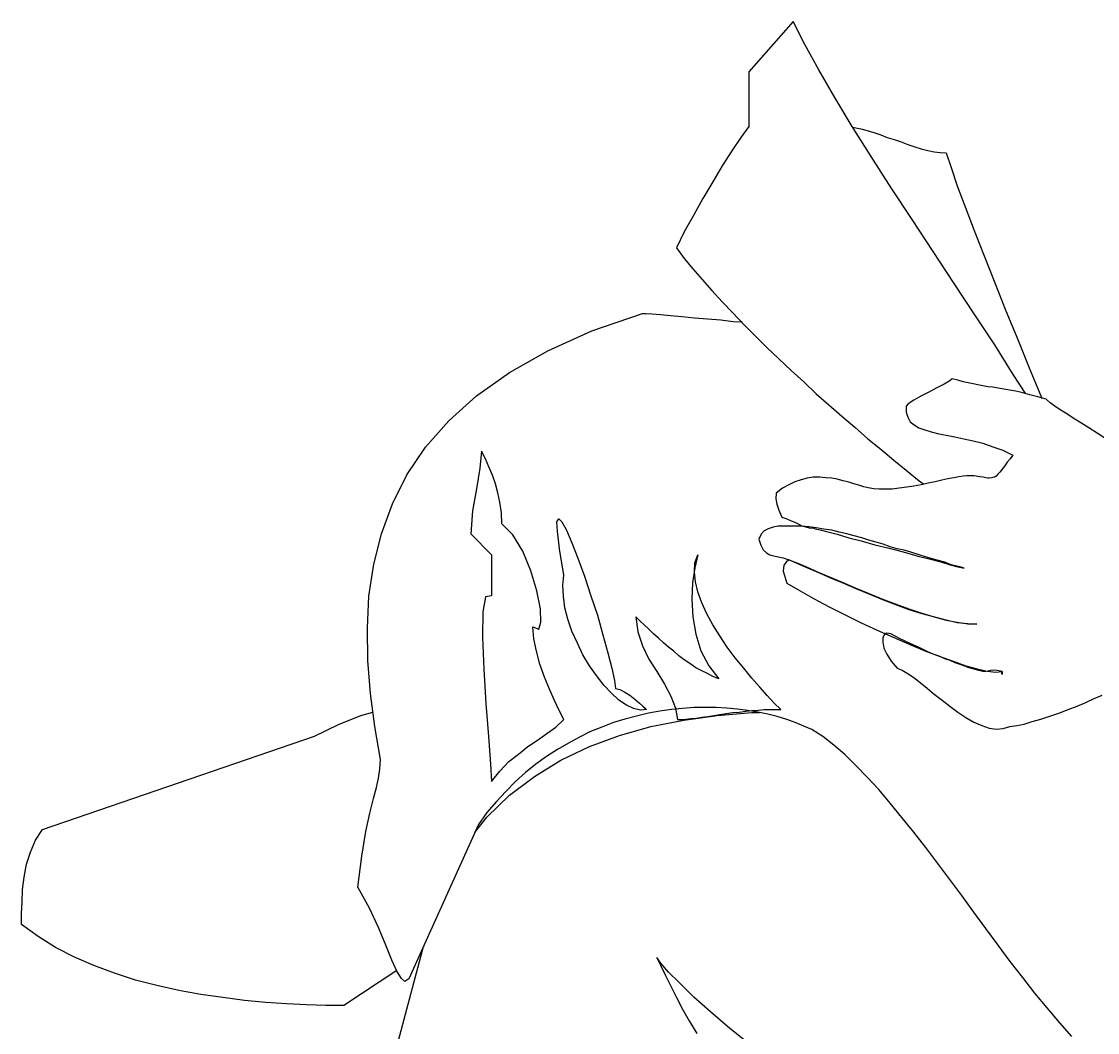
# Model space of a CAD drawing. Header units: millimetres. Extents: x -1624.17 to -1623.19, y 1786.03 to 1787.14.
# Drawn here: x -1624.166 to -1623.7886, y 1786.4598 to 1786.8145 of the extents above; entities that cross this region are included whole.
import ezdxf

# ---------------------------------------------------------------- set-up
doc = ezdxf.new("R2010")
doc.units = ezdxf.units.MM
doc.header["$LTSCALE"] = 10
doc.layers.add('Humanos', color=2, linetype='Continuous')

msp = doc.modelspace()

# ---------------------------------------------------------------- linework, layer by layer
at = {"layer": 'Humanos'}
for points in [[(-1623.81377, 1786.68386), (-1623.81815, 1786.6907), (-1623.82464, 1786.70104), (-1623.83166, 1786.71156), (-1623.83884, 1786.72261), (-1623.84621, 1786.73383), (-1623.85357, 1786.74505), (-1623.86093, 1786.75609), (-1623.86794, 1786.76714), (-1623.8746, 1786.77765), (-1623.88074, 1786.78782), (-1623.88635, 1786.79747), (-1623.89126, 1786.80641), (-1623.89529, 1786.81447), (-1623.91089, 1786.79676), (-1623.91089, 1786.77765), (-1623.91369, 1786.77379), (-1623.91685, 1786.76906), (-1623.92019, 1786.7638), (-1623.92351, 1786.7582), (-1623.92702, 1786.75241), (-1623.93035, 1786.74645), (-1623.93351, 1786.74066), (-1623.93631, 1786.73506), (-1623.93351, 1786.73137), (-1623.93053, 1786.72769), (-1623.9272, 1786.72401), (-1623.92386, 1786.72015), (-1623.92019, 1786.71612), (-1623.9165, 1786.71226), (-1623.91265, 1786.70823), (-1623.90862, 1786.7042), (-1623.90458, 1786.70017), (-1623.90037, 1786.69614), (-1623.89599, 1786.6921), (-1623.89161, 1786.68807), (-1623.88722, 1786.68386), (-1623.88284, 1786.68001), (-1623.87829, 1786.67598), (-1623.87373, 1786.67212), (-1623.86917, 1786.66809), (-1623.86461, 1786.66441), (-1623.86005, 1786.66055), (-1623.85567, 1786.65704), (-1623.85111, 1786.65336), (-1623.84953, 1786.65213), (-1623.84953, 1786.65213)], [(-1623.87443, 1786.77731), (-1623.8739, 1786.77731), (-1623.87162, 1786.77678), (-1623.86935, 1786.77625), (-1623.86706, 1786.77555), (-1623.86461, 1786.77467), (-1623.86233, 1786.77379), (-1623.85988, 1786.7731), (-1623.85742, 1786.77222), (-1623.85514, 1786.77135), (-1623.85269, 1786.77047), (-1623.85041, 1786.76977), (-1623.84813, 1786.76924), (-1623.84585, 1786.76871), (-1623.84375, 1786.76854), (-1623.84165, 1786.76837), (-1623.83989, 1786.76328), (-1623.83779, 1786.7568), (-1623.83498, 1786.74943), (-1623.83183, 1786.74119), (-1623.82832, 1786.73225), (-1623.82464, 1786.72278), (-1623.82078, 1786.71296), (-1623.81657, 1786.70297), (-1623.81255, 1786.69298), (-1623.80851, 1786.68316), (-1623.80816, 1786.68228), (-1623.80816, 1786.68246)], [(-1623.79764, 1786.45843), (-1623.80185, 1786.46316), (-1623.80623, 1786.46842), (-1623.81061, 1786.47367), (-1623.81482, 1786.47911), (-1623.8192, 1786.48472), (-1623.82341, 1786.49051), (-1623.82779, 1786.49629), (-1623.832, 1786.50208), (-1623.83621, 1786.50786), (-1623.84042, 1786.51348), (-1623.84463, 1786.51908), (-1623.84884, 1786.52469), (-1623.85304, 1786.53012), (-1623.85725, 1786.53521), (-1623.86128, 1786.54029), (-1623.86531, 1786.54502), (-1623.86935, 1786.54941), (-1623.87338, 1786.55344), (-1623.87723, 1786.5573), (-1623.88109, 1786.56063), (-1623.88495, 1786.56361), (-1623.8888, 1786.56607), (-1623.89161, 1786.56729), (-1623.89459, 1786.56852), (-1623.89757, 1786.56957), (-1623.9009, 1786.57062), (-1623.90423, 1786.5715), (-1623.90773, 1786.5722), (-1623.91125, 1786.57273), (-1623.91492, 1786.57325), (-1623.91861, 1786.5736), (-1623.92246, 1786.57378), (-1623.92632, 1786.57378), (-1623.93018, 1786.57378), (-1623.93421, 1786.57343), (-1623.93806, 1786.57308), (-1623.9421, 1786.57255), (-1623.94613, 1786.57185), (-1623.95034, 1786.5708), (-1623.95437, 1786.56974), (-1623.9584, 1786.56852), (-1623.96243, 1786.56694), (-1623.96647, 1786.56536), (-1623.97032, 1786.56343), (-1623.97418, 1786.56133), (-1623.97804, 1786.55905), (-1623.98189, 1786.55659), (-1623.98557, 1786.55397), (-1623.98925, 1786.55099), (-1623.99276, 1786.54783), (-1623.99609, 1786.54433), (-1623.99942, 1786.54082), (-1624.00276, 1786.53696), (-1624.00574, 1786.53276), (-1624.0301, 1786.47859), (-1624.0315, 1786.47771), (-1624.03273, 1786.47876), (-1624.03431, 1786.48139), (-1624.03607, 1786.48525), (-1624.03816, 1786.49051), (-1624.0408, 1786.49664), (-1624.04395, 1786.50348), (-1624.04798, 1786.51084), (-1624.04658, 1786.52171), (-1624.04518, 1786.5303), (-1624.04378, 1786.53679), (-1624.04255, 1786.54187), (-1624.04149, 1786.54573), (-1624.0408, 1786.54906), (-1624.04027, 1786.55221), (-1624.04009, 1786.55555), (-1624.04203, 1786.56712), (-1624.0436, 1786.57869), (-1624.04448, 1786.59026), (-1624.04465, 1786.60165), (-1624.04412, 1786.61286), (-1624.04237, 1786.62408), (-1624.03974, 1786.63478), (-1624.03589, 1786.6453), (-1624.0308, 1786.65547), (-1624.02432, 1786.66511), (-1624.01608, 1786.6744), (-1624.00643, 1786.68316), (-1623.99486, 1786.6914), (-1623.98137, 1786.69894), (-1623.96594, 1786.70596), (-1623.94823, 1786.71209), (-1623.947, 1786.71209), (-1623.9449, 1786.71192), (-1623.94192, 1786.71174), (-1623.93841, 1786.71138), (-1623.93439, 1786.71104), (-1623.93, 1786.71051), (-1623.92544, 1786.71016), (-1623.92071, 1786.70981), (-1623.91633, 1786.70928), (-1623.91335, 1786.70911), (-1623.91335, 1786.70894)], [(-1623.78572, 1786.66809), (-1623.7887, 1786.67002), (-1623.79168, 1786.67194), (-1623.79449, 1786.67369), (-1623.79712, 1786.67527), (-1623.7994, 1786.67685), (-1623.80167, 1786.67825), (-1623.8036, 1786.67948), (-1623.80518, 1786.68071), (-1623.80658, 1786.68194), (-1623.80957, 1786.68282), (-1623.81237, 1786.68351), (-1623.81482, 1786.68422), (-1623.81728, 1786.68474), (-1623.81938, 1786.68509), (-1623.82149, 1786.68544), (-1623.82341, 1786.6858), (-1623.82534, 1786.68614), (-1623.8271, 1786.68632), (-1623.82885, 1786.68667), (-1623.8306, 1786.68702), (-1623.83218, 1786.68737), (-1623.83393, 1786.68772), (-1623.83569, 1786.68807), (-1623.83761, 1786.6886), (-1623.83954, 1786.68912), (-1623.84042, 1786.68842), (-1623.84235, 1786.6872), (-1623.84498, 1786.68597), (-1623.84778, 1786.68439), (-1623.85059, 1786.68299), (-1623.85304, 1786.68159), (-1623.85497, 1786.68036), (-1623.85567, 1786.67948), (-1623.85567, 1786.67738), (-1623.85514, 1786.67563), (-1623.85427, 1786.67405), (-1623.85286, 1786.673), (-1623.85128, 1786.67194), (-1623.84919, 1786.67125), (-1623.8469, 1786.67054), (-1623.84428, 1786.66984), (-1623.84165, 1786.66931), (-1623.83867, 1786.66879), (-1623.83551, 1786.66809), (-1623.83218, 1786.66738), (-1623.82885, 1786.66651), (-1623.82534, 1786.66528), (-1623.82184, 1786.66406), (-1623.81833, 1786.6623), (-1623.8192, 1786.66108), (-1623.82026, 1786.65985), (-1623.82114, 1786.65862), (-1623.82201, 1786.65739), (-1623.82289, 1786.65634), (-1623.82359, 1786.65564), (-1623.82412, 1786.65494), (-1623.82447, 1786.65476), (-1623.8257, 1786.65441), (-1623.82657, 1786.65424), (-1623.8271, 1786.65424), (-1623.82779, 1786.65441), (-1623.82868, 1786.65459), (-1623.8299, 1786.65476), (-1623.83183, 1786.65512), (-1623.83446, 1786.65512), (-1623.83569, 1786.65494), (-1623.83727, 1786.65476), (-1623.83902, 1786.65441), (-1623.84112, 1786.65406), (-1623.84323, 1786.65354), (-1623.8455, 1786.65301), (-1623.84796, 1786.65249), (-1623.85041, 1786.65196), (-1623.85304, 1786.65143), (-1623.85549, 1786.65108), (-1623.85812, 1786.65073), (-1623.86058, 1786.65038), (-1623.86285, 1786.65038), (-1623.86514, 1786.65038), (-1623.86706, 1786.65055), (-1623.86899, 1786.65091), (-1623.87057, 1786.65126), (-1623.87233, 1786.65178), (-1623.87408, 1786.65231), (-1623.87583, 1786.65283), (-1623.87776, 1786.65336), (-1623.87986, 1786.65389), (-1623.88179, 1786.65424), (-1623.8839, 1786.65441), (-1623.886, 1786.65459), (-1623.88828, 1786.65459), (-1623.89038, 1786.65424), (-1623.89249, 1786.65371), (-1623.89476, 1786.65301), (-1623.89687, 1786.65196), (-1623.89914, 1786.65073), (-1623.90125, 1786.64897), (-1623.90143, 1786.64705), (-1623.90108, 1786.64512), (-1623.90037, 1786.64302), (-1623.89932, 1786.64056), (-1623.89757, 1786.64004), (-1623.89599, 1786.63934), (-1623.89476, 1786.63881), (-1623.89336, 1786.63811), (-1623.89231, 1786.63758), (-1623.89091, 1786.63723), (-1623.88968, 1786.63688), (-1623.88811, 1786.63671), (-1623.88757, 1786.63653), (-1623.88582, 1786.63618), (-1623.88319, 1786.63548), (-1623.87986, 1786.6346), (-1623.87583, 1786.63338), (-1623.87145, 1786.63232), (-1623.86672, 1786.63092), (-1623.86163, 1786.62969), (-1623.85672, 1786.62846), (-1623.85199, 1786.62706), (-1623.84761, 1786.62601), (-1623.84357, 1786.62496), (-1623.84025, 1786.62391), (-1623.83761, 1786.62321), (-1623.83586, 1786.62285), (-1623.83533, 1786.62268), (-1623.83639, 1786.62303), (-1623.83796, 1786.62339), (-1623.83989, 1786.62391), (-1623.84217, 1786.62479), (-1623.8448, 1786.62549), (-1623.84778, 1786.62637), (-1623.85076, 1786.62724), (-1623.85409, 1786.62829), (-1623.85637, 1786.62899), (-1623.85883, 1786.62952), (-1623.86128, 1786.63022), (-1623.86374, 1786.6311), (-1623.86619, 1786.6318), (-1623.86882, 1786.6325), (-1623.87127, 1786.63338), (-1623.8739, 1786.63408), (-1623.87653, 1786.63478), (-1623.87916, 1786.6353), (-1623.88179, 1786.636), (-1623.88459, 1786.63636), (-1623.88722, 1786.63688), (-1623.88986, 1786.63723), (-1623.89249, 1786.6374), (-1623.89512, 1786.6374), (-1623.89687, 1786.6374), (-1623.8988, 1786.6374), (-1623.90055, 1786.6374), (-1623.9023, 1786.63706), (-1623.90406, 1786.63653), (-1623.90546, 1786.63583), (-1623.90651, 1786.6346), (-1623.90739, 1786.63285), (-1623.90669, 1786.63075), (-1623.90581, 1786.62917), (-1623.90475, 1786.62812), (-1623.90353, 1786.62741), (-1623.90212, 1786.62706), (-1623.90055, 1786.62671), (-1623.8988, 1786.62637), (-1623.89687, 1786.62566), (-1623.89371, 1786.62443), (-1623.89038, 1786.62303), (-1623.88653, 1786.62128), (-1623.88232, 1786.61953), (-1623.87811, 1786.61777), (-1623.87356, 1786.61585), (-1623.86899, 1786.61391), (-1623.86426, 1786.61199), (-1623.85953, 1786.61024), (-1623.8548, 1786.60848), (-1623.85024, 1786.6069), (-1623.84585, 1786.60568), (-1623.84165, 1786.60445), (-1623.83779, 1786.60375), (-1623.83411, 1786.60322), (-1623.83095, 1786.60305), (-1623.83411, 1786.60322), (-1623.83779, 1786.60357), (-1623.84165, 1786.60445), (-1623.84568, 1786.6055), (-1623.85006, 1786.60673), (-1623.85462, 1786.60813), (-1623.85935, 1786.60988), (-1623.86391, 1786.61164), (-1623.86864, 1786.61357), (-1623.8732, 1786.61549), (-1623.87776, 1786.61742), (-1623.88214, 1786.61918), (-1623.88635, 1786.6211), (-1623.8902, 1786.62268), (-1623.89371, 1786.62426), (-1623.89687, 1786.62566), (-1623.89774, 1786.62479), (-1623.89862, 1786.62373), (-1623.8988, 1786.62163), (-1623.89757, 1786.61742), (-1623.89284, 1786.61479), (-1623.88793, 1786.61199), (-1623.88267, 1786.60918), (-1623.87706, 1786.60638), (-1623.87145, 1786.60357), (-1623.86584, 1786.60094), (-1623.86023, 1786.59849), (-1623.85462, 1786.59604), (-1623.84919, 1786.59375), (-1623.8441, 1786.59183), (-1623.83919, 1786.59008), (-1623.83481, 1786.5885), (-1623.83077, 1786.58745), (-1623.82727, 1786.58657), (-1623.82429, 1786.58623), (-1623.82201, 1786.5864), (-1623.82201, 1786.58552), (-1623.82201, 1786.58535), (-1623.82218, 1786.5857), (-1623.82201, 1786.5864), (-1623.82376, 1786.58675), (-1623.82516, 1786.58692), (-1623.82604, 1786.58675), (-1623.82692, 1786.58657), (-1623.82779, 1786.5864), (-1623.82885, 1786.5864), (-1623.83025, 1786.58675), (-1623.83235, 1786.58745), (-1623.83358, 1786.5878), (-1623.83516, 1786.58833), (-1623.83673, 1786.58886), (-1623.83849, 1786.58955), (-1623.84025, 1786.59026), (-1623.84217, 1786.59095), (-1623.8441, 1786.59183), (-1623.84621, 1786.59253), (-1623.84813, 1786.5934), (-1623.85024, 1786.59446), (-1623.85216, 1786.59533), (-1623.85409, 1786.59621), (-1623.85602, 1786.59709), (-1623.85778, 1786.59796), (-1623.85953, 1786.59884), (-1623.8611, 1786.59971), (-1623.86251, 1786.59989), (-1623.86339, 1786.59936), (-1623.86391, 1786.59831), (-1623.86391, 1786.59673), (-1623.86356, 1786.59463), (-1623.86251, 1786.59253), (-1623.86093, 1786.59008), (-1623.85883, 1786.58763), (-1623.85707, 1786.58692), (-1623.85532, 1786.58588), (-1623.85304, 1786.5843), (-1623.85076, 1786.58254), (-1623.8483, 1786.58062), (-1623.84585, 1786.57851), (-1623.84305, 1786.57641), (-1623.84042, 1786.57431), (-1623.83761, 1786.5722), (-1623.83481, 1786.57027), (-1623.832, 1786.5687), (-1623.8292, 1786.56747), (-1623.82657, 1786.56659), (-1623.82412, 1786.56624), (-1623.82166, 1786.56641), (-1623.81938, 1786.56712), (-1623.81693, 1786.56747), (-1623.8143, 1786.56799), (-1623.81149, 1786.56887), (-1623.80851, 1786.56974), (-1623.80536, 1786.5708), (-1623.8022, 1786.57185), (-1623.79887, 1786.57308), (-1623.79571, 1786.57431), (-1623.79273, 1786.57553), (-1623.78976, 1786.57693), (-1623.78695, 1786.57816)], [(-1623.99749, 1786.63828), (-1623.99767, 1786.64214), (-1623.9982, 1786.64582), (-1623.9989, 1786.64915), (-1623.99978, 1786.65231), (-1624.00082, 1786.65529), (-1624.00205, 1786.65827), (-1624.00328, 1786.66108), (-1624.00468, 1786.6637), (-1624.00521, 1786.65774), (-1624.00643, 1786.65055), (-1624.00784, 1786.64284), (-1624.00837, 1786.63478), (-1624.00118, 1786.62741), (-1624.00118, 1786.61304), (-1624.00328, 1786.61269), (-1624.00416, 1786.60743), (-1624.00433, 1786.59849), (-1624.0038, 1786.58728), (-1624.0031, 1786.57518), (-1624.00222, 1786.56361), (-1624.00153, 1786.55397), (-1624.00118, 1786.54783), (-1623.9982, 1786.55151), (-1623.99504, 1786.55484), (-1623.99171, 1786.55747), (-1623.98838, 1786.56011), (-1623.98505, 1786.56238), (-1623.98171, 1786.56466), (-1623.97856, 1786.56694), (-1623.97576, 1786.56957), (-1623.97733, 1786.57255), (-1623.97908, 1786.57623), (-1623.98084, 1786.58027), (-1623.9826, 1786.58447), (-1623.98417, 1786.58903), (-1623.9854, 1786.59358), (-1623.98627, 1786.59796), (-1623.98663, 1786.60217), (-1623.98452, 1786.60129), (-1623.98382, 1786.60375), (-1623.984, 1786.60848), (-1623.98523, 1786.61479), (-1623.98733, 1786.62181), (-1623.99013, 1786.62864), (-1623.99364, 1786.63442), (-1623.99749, 1786.63828)], [(-1623.97576, 1786.62023), (-1623.97733, 1786.62952), (-1623.97804, 1786.63565), (-1623.97821, 1786.63898), (-1623.97751, 1786.64004), (-1623.97646, 1786.63898), (-1623.97488, 1786.636), (-1623.97295, 1786.63162), (-1623.97085, 1786.62619), (-1623.96857, 1786.61987), (-1623.96629, 1786.61304), (-1623.96401, 1786.6062), (-1623.96209, 1786.59936), (-1623.96033, 1786.59306), (-1623.95893, 1786.58763), (-1623.95805, 1786.58325), (-1623.9577, 1786.58044), (-1623.95612, 1786.58009), (-1623.95437, 1786.57921), (-1623.95261, 1786.57816), (-1623.95086, 1786.57676), (-1623.94929, 1786.57535), (-1623.94806, 1786.57431), (-1623.94718, 1786.57343), (-1623.94683, 1786.57308), (-1623.94894, 1786.5729), (-1623.95139, 1786.57343), (-1623.95384, 1786.57466), (-1623.95647, 1786.57641), (-1623.9591, 1786.57886), (-1623.96173, 1786.58167), (-1623.96436, 1786.585), (-1623.96682, 1786.5885), (-1623.96909, 1786.59235), (-1623.97102, 1786.59638), (-1623.97295, 1786.60059), (-1623.97435, 1786.6048), (-1623.97541, 1786.60884), (-1623.97593, 1786.61286), (-1623.9761, 1786.61672), (-1623.97576, 1786.62023)], [(-1623.89968, 1786.57308), (-1623.90195, 1786.57535), (-1623.90441, 1786.57798), (-1623.90704, 1786.58096), (-1623.90984, 1786.58412), (-1623.91265, 1786.58763), (-1623.91563, 1786.5913), (-1623.91843, 1786.59498), (-1623.92106, 1786.59902), (-1623.92351, 1786.60287), (-1623.92562, 1786.60673), (-1623.92737, 1786.61059), (-1623.92878, 1786.61444), (-1623.92965, 1786.61795), (-1623.93, 1786.62145), (-1623.92982, 1786.62461), (-1623.92878, 1786.62741), (-1623.92982, 1786.62285), (-1623.9307, 1786.6176), (-1623.93088, 1786.61182), (-1623.93053, 1786.60568), (-1623.92947, 1786.59954), (-1623.92772, 1786.59375), (-1623.92492, 1786.5885), (-1623.92141, 1786.58394), (-1623.92351, 1786.58465), (-1623.92544, 1786.5857), (-1623.92755, 1786.58675), (-1623.92947, 1786.5878), (-1623.93158, 1786.58921), (-1623.93351, 1786.5906), (-1623.93543, 1786.592), (-1623.93719, 1786.59358), (-1623.93912, 1786.59498), (-1623.94087, 1786.59656), (-1623.94262, 1786.59814), (-1623.94438, 1786.59971), (-1623.94596, 1786.60129), (-1623.94754, 1786.60287), (-1623.94911, 1786.60428), (-1623.95051, 1786.60568), (-1623.94981, 1786.60042), (-1623.94823, 1786.59551), (-1623.94596, 1786.59077), (-1623.94315, 1786.5864), (-1623.94052, 1786.58202), (-1623.93824, 1786.57781), (-1623.93666, 1786.5736), (-1623.93596, 1786.56957), (-1623.93456, 1786.56957), (-1623.93298, 1786.56974), (-1623.93123, 1786.56992), (-1623.9293, 1786.5701), (-1623.92737, 1786.57045), (-1623.92526, 1786.57062), (-1623.92317, 1786.57097), (-1623.92106, 1786.57132), (-1623.91878, 1786.57168), (-1623.9165, 1786.57202), (-1623.91423, 1786.5722), (-1623.91194, 1786.57255), (-1623.90984, 1786.57273), (-1623.90756, 1786.5729), (-1623.90546, 1786.57308), (-1623.90335, 1786.57308), (-1623.89968, 1786.57308)], [(-1624.03431, 1786.48157), (-1624.05289, 1786.46929), (-1624.05921, 1786.46929), (-1624.06604, 1786.46947), (-1624.07305, 1786.46982), (-1624.08024, 1786.47035), (-1624.08778, 1786.47105), (-1624.09532, 1786.4721), (-1624.10303, 1786.47315), (-1624.11074, 1786.47455), (-1624.11846, 1786.47631), (-1624.126, 1786.47823), (-1624.13336, 1786.48069), (-1624.14055, 1786.48332), (-1624.14738, 1786.4863), (-1624.15405, 1786.48963), (-1624.16018, 1786.49349), (-1624.16596, 1786.4977), (-1624.16596, 1786.50155), (-1624.16579, 1786.50558), (-1624.16562, 1786.50996), (-1624.16509, 1786.51435), (-1624.16421, 1786.5189), (-1624.16281, 1786.52311), (-1624.16106, 1786.52732), (-1624.1586, 1786.53101), (-1624.06323, 1786.56378), (-1624.05482, 1786.56782), (-1624.04693, 1786.57097), (-1624.04272, 1786.5722), (-1624.04272, 1786.5722)], [(-1624.00696, 1786.52995), (-1624.00276, 1786.53539), (-1623.99486, 1786.5431), (-1623.9861, 1786.54959), (-1623.97681, 1786.55537), (-1623.96682, 1786.56011), (-1623.9563, 1786.56396), (-1623.94525, 1786.56712), (-1623.93368, 1786.56939), (-1623.92194, 1786.57097), (-1623.90984, 1786.57202), (-1623.90721, 1786.57202), (-1623.90721, 1786.57202)], [(-1624.03378, 1786.45702), (-1624.02502, 1786.48998), (-1624.02502, 1786.4898)], [(-1624.02572, 1786.48718), (-1624.02642, 1786.48682), (-1624.02642, 1786.48682)], [(-1623.91002, 1786.45527), (-1623.91755, 1786.46123), (-1623.92439, 1786.46702), (-1623.93018, 1786.47227), (-1623.93526, 1786.47719), (-1623.93912, 1786.48104), (-1623.94175, 1786.48419), (-1623.94315, 1786.48613), (-1623.94175, 1786.48315), (-1623.94017, 1786.47981), (-1623.93824, 1786.47613), (-1623.93631, 1786.4721), (-1623.93421, 1786.46806), (-1623.93176, 1786.46386), (-1623.92912, 1786.45948)]]:
    msp.add_lwpolyline(points, dxfattribs=at)

doc.saveas('drawing.dxf')
